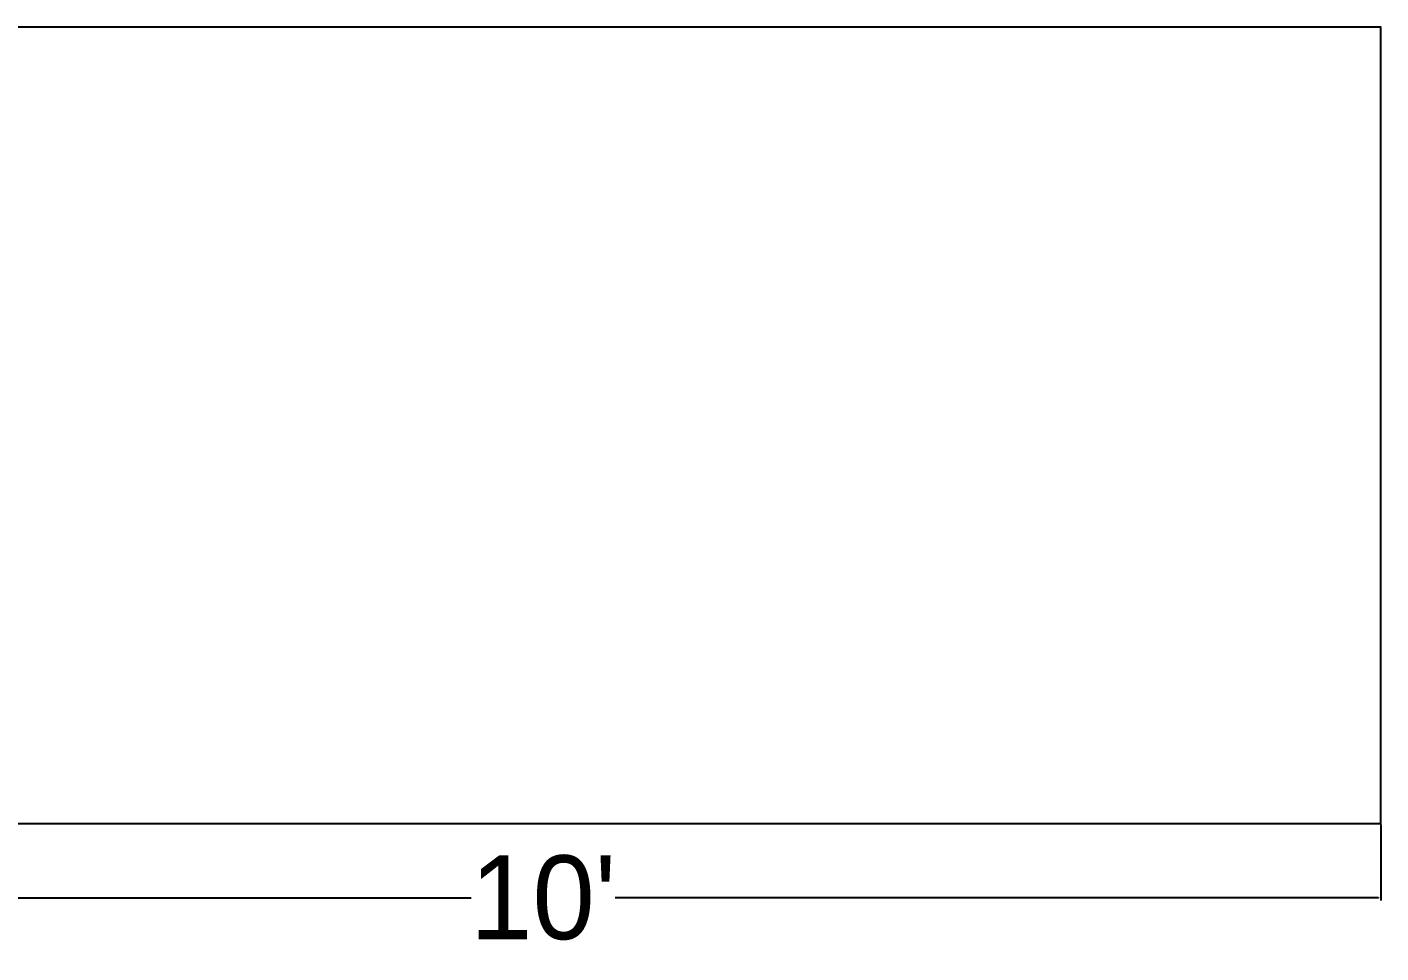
# Model space of a CAD drawing. Header units: inches. Extents: x -137722 to 81594, y -22256 to -1207.
# Drawn here: x -62789 to -62692, y -4043.3 to -3977 of the extents above; entities that cross this region are included whole.
import ezdxf

# ---------------------------------------------------------------- set-up
doc = ezdxf.new("R2010")
doc.units = ezdxf.units.IN
doc.header["$LTSCALE"] = 0.05
doc.header["$MEASUREMENT"] = 0
doc.header["$PDMODE"] = 3
doc.header["$PDSIZE"] = -4
doc.linetypes.add('DASHED2', pattern=[0.375, 0.25, -0.125])
doc.layers.get('Defpoints').update_dxf_attribs({"linetype": 'DASHED2'})
doc.styles.get("Standard").update_dxf_attribs({"font": 'stylu.ttf', "height": 6})
doc.dimstyles.new('Annotative', dxfattribs={"dimtxt": 6, "dimasz": 0.18, "dimexe": 0.18, "dimexo": 0.0625, "dimgap": 0.09, "dimtad": 0, "dimtih": 1, "dimtoh": 1, "dimdec": 3, "dimzin": 0, "dimdsep": 46, "dimlunit": 4, "dimtxsty": 'Standard', "dimcen": 0.09, "dimadec": 0, "dimazin": 0, "dimtfac": 1, "dimtdec": 3, "dimtofl": 0, "dimtmove": 0, "dimatfit": 3, "dimfxl": 1, "dimtolj": 1, "dimtzin": 0, "dimarcsym": 0})

# ---------------------------------------------------------------- blocks, each defined once
blk = doc.blocks.new('*D589')
at = {"color": 0, "lineweight": -2, "ltscale": 50, "transparency": 16777216}
for p, q in [((-62812.033, -4034.054), (-62812.033, -4039.498)), ((-62692.033, -4034.054), (-62692.033, -4039.498)), ((-62811.853, -4039.318), (-62757.183, -4039.318)), ((-62692.213, -4039.318), (-62746.883, -4039.318))]:
    blk.add_line(p, q, dxfattribs=at)
at = {"color": 0, "ltscale": 50, "transparency": 16777216}
for points in [[(-62811.853, -4039.288), (-62811.853, -4039.348), (-62812.033, -4039.318)], [(-62692.213, -4039.288), (-62692.213, -4039.348), (-62692.033, -4039.318)]]:
    blk.add_solid(points, dxfattribs=at)
at = {"layer": 'Defpoints', "color": 0, "ltscale": 50, "transparency": 16777216}
for p in [(-62812.033, -4033.992), (-62692.033, -4033.992), (-62692.033, -4039.318)]:
    blk.add_point(p, dxfattribs=at)
at = {"color": 0, "ltscale": 50, "transparency": 16777216, "insert": (-62752.033, -4039.318), "char_height": 6, "attachment_point": 5}
blk.add_mtext("\\A1;10'", dxfattribs=at)

msp = doc.modelspace()

# ---------------------------------------------------------------- linework, layer by layer
at = {"ltscale": 50}
msp.add_lwpolyline([(-62812.0333, -4033.9915), (-62692.0333, -4033.9915), (-62692.0333, -3976.9915), (-62812.0333, -3976.9915)], close=True, dxfattribs=at)

# ---------------------------------------------------------------- dimensions: what is measured, and where the dimension line sits
dim = msp.add_linear_dim(base=(-62692.0333, -4039.3181), p1=(-62812.0333, -4033.9915), p2=(-62692.0333, -4033.9915), dimstyle='Annotative', dxfattribs=at)
dim.commit()
dim.dimension.update_dxf_attribs({"geometry": '*D589', "text_midpoint": (-62752.0333, -4039.3181)})

doc.saveas('drawing.dxf')
